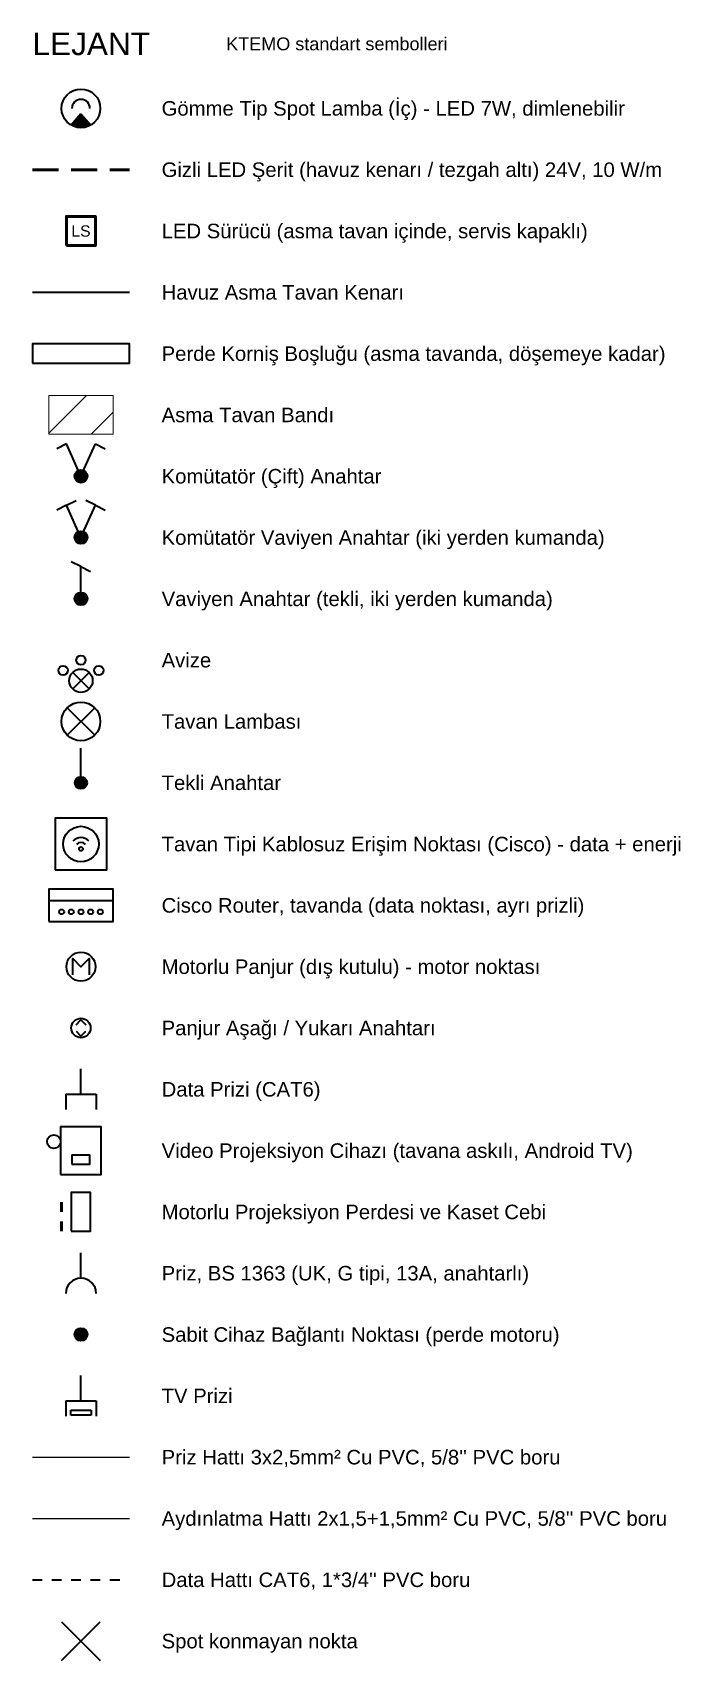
# Model space of a CAD drawing. Header units: centimetres. Extents: x 104975 to 122481, y -80380 to -76628.
# Drawn here: x 108000 to 108402, y -79962 to -78953 of the extents above; entities that cross this region are included whole.
import ezdxf
from ezdxf.enums import TextEntityAlignment as Align

# ---------------------------------------------------------------- set-up
doc = ezdxf.new("R2010")
doc.units = ezdxf.units.CM
doc.linetypes.add('VK_DATA', pattern=[12, 6, -6])
doc.linetypes.add('VK_LED', pattern=[24, 16, -8])
for name, color, linetype, lineweight in [('VK_ANAHTAR', 1, 'Continuous', 35), ('VK_ASMA_TAVAN', 6, 'Continuous', 35), ('VK_ASMA_TAVAN_TARAMA', 8, 'Continuous', 13), ('VK_AYDINLATMA_HATTI', 1, 'Continuous', 25), ('VK_DATA', 140, 'Continuous', 35), ('VK_KORNIS', 30, 'Continuous', 35), ('VK_LED', 5, 'Continuous', 50), ('VK_PANJUR', 40, 'Continuous', 35), ('VK_PRIZ', 3, 'Continuous', 35), ('VK_PRIZ_HATTI', 3, 'Continuous', 25), ('VK_PROJEKSIYON', 4, 'Continuous', 35), ('VK_SPOT', 1, 'Continuous', 35), ('VK_YAZI', 7, 'Continuous', 18)]:
    doc.layers.add(name, color=color, linetype=linetype, lineweight=lineweight)
doc.styles.add('VK', font='arial.ttf')

# ---------------------------------------------------------------- blocks, each defined once
blk = doc.blocks.new('VK_spot')
at = {"ltscale": 30}
blk.add_hatch(color=256, dxfattribs=at).paths.add_polyline_path([(0, -3.3), (-6.1, -10.3, 0.275294), (6.1, -10.3)])
for q in [(-6.1, -10.3), (6.1, -10.3)]:
    blk.add_line((0, -3.3), q, dxfattribs=at)
blk.add_circle((0, 0), 12, dxfattribs=at)
blk.add_arc((0, 0), 5.6, 0, 180, dxfattribs=at)
blk = doc.blocks.new('VK_double')
h = blk.add_hatch(color=7)
edge = h.paths.add_edge_path()
edge.add_arc((0, 0), 4, 0, 360)
for p, q in [((-9, 20), (-15, 17)), ((0, 0), (-9, 20)), ((0, 0), (9, 20)), ((9, 20), (15, 17))]:
    blk.add_line(p, q)
blk.add_circle((0, 0), 4)
blk = doc.blocks.new('VK_dvav')
h = blk.add_hatch(color=7)
edge = h.paths.add_edge_path()
edge.add_arc((0, 0), 4, 0, 360)
for p, q in [((-9, 20), (-3, 23)), ((9, 20), (3, 23)), ((-9, 20), (-15, 17)), ((0, 0), (-9, 20)), ((0, 0), (9, 20)), ((9, 20), (15, 17))]:
    blk.add_line(p, q)
blk.add_circle((0, 0), 4)
blk = doc.blocks.new('VK_vav')
h = blk.add_hatch(color=7)
edge = h.paths.add_edge_path()
edge.add_arc((0, 0), 4, 0, 360)
for p, q in [((0, 20), (-6, 23)), ((0, 0), (0, 20)), ((0, 20), (6, 17))]:
    blk.add_line(p, q)
blk.add_circle((0, 0), 4)
blk = doc.blocks.new('VK_chandelier')
at = {"ltscale": 0.8}
for p, q in [((-7.3, -10.9), (7.3, -25.5)), ((-7.3, -25.5), (7.3, -10.9))]:
    blk.add_line(p, q, dxfattribs=at)
for centre in [(0, 0), (-15.8, -9.1), (15.8, -9.1)]:
    blk.add_circle(centre, 4.12, dxfattribs=at)
blk.add_circle((0, -18.2), 10.3)
blk = doc.blocks.new('VK_ceiling')
for p, q in [((-8.5, -8.5), (8.5, 8.5)), ((-8.5, 8.5), (8.5, -8.5))]:
    blk.add_line(p, q)
blk.add_circle((0, 0), 12)
blk = doc.blocks.new('VK_switch')
blk.add_hatch(color=256).paths.add_polyline_path([(2.7, 2.7, 1), (-2.7, -2.7, 1)])
blk.add_line((0, 3.8), (0, 21.4))
blk.add_circle((0, 0), 3.78)
blk = doc.blocks.new('VK_ap')
blk.add_lwpolyline([(-16, -16), (16, -16), (16, 16), (-16, 16)], close=True)
for centre, radius in [((0, 0), 11), ((0, -3), 1.2)]:
    blk.add_circle(centre, radius)
for radius in [7, 4]:
    blk.add_arc((0, -3), radius, 45, 135)
blk = doc.blocks.new('VK_router')
blk.add_line((-20, 3), (20, 3))
blk.add_lwpolyline([(-20, -10), (20, -10), (20, 10), (-20, 10)], close=True)
for centre in [(-12, -4), (-6, -4), (0, -4), (6, -4), (12, -4)]:
    blk.add_circle(centre, 1.5)
blk = doc.blocks.new('VK_motor')
blk.add_lwpolyline([(-5, -5), (-5, 5), (0, 0), (5, 5), (5, -5)])
blk.add_circle((0, 0), 9)
blk = doc.blocks.new('VK_updown')
for points in [[(-3, 2), (0, 5), (3, 2)], [(-3, -2), (0, -5), (3, -2)]]:
    blk.add_lwpolyline(points)
blk.add_circle((0, 0), 6)
blk = doc.blocks.new('VK_data')
for p, q in [((0, -3.1), (0, 12.6)), ((-9.4, -3.1), (9.5, -3.1)), ((-9.4, -3.1), (-9.4, -12.6)), ((9.5, -3.1), (9.5, -12.6))]:
    blk.add_line(p, q)
blk = doc.blocks.new('VK_projector')
for points in [[(-18, -21), (18, -21), (18, 21), (-18, 21)], [(-8, -12), (8, -12), (8, -4), (-8, -4)]]:
    blk.add_lwpolyline(points, close=True)
blk.add_circle((-24, 8), 6)
blk = doc.blocks.new('VK_socket')
blk.add_line((0, -3.15), (0, 12.6))
blk.add_arc((0, -12.6), 9.45, 0, 180)
blk = doc.blocks.new('VK_device')
blk.add_hatch(color=256).paths.add_polyline_path([(4, 0, 1), (-4, 0, 1)])
blk.add_circle((0, 0), 4)
blk = doc.blocks.new('VK_tv')
for p, q in [((0, -3.1), (0, 12.6)), ((-9.4, -3.1), (9.5, -3.1)), ((-9.4, -3.1), (-9.4, -12.6)), ((-6.3, -8.8), (6.3, -8.8)), ((-6.3, -11.9), (-6.3, -8.8)), ((6.3, -8.8), (6.3, -11.9)), ((9.5, -3.1), (9.5, -12.6)), ((6.3, -11.9), (-6.3, -11.9))]:
    blk.add_line(p, q)

msp = doc.modelspace()

# ---------------------------------------------------------------- hatches: boundary and pattern name
at = {"layer": 'VK_ASMA_TAVAN_TARAMA'}
h = msp.add_hatch(dxfattribs=at)
h.set_pattern_fill('ANSI31', scale=6)
h.paths.add_polyline_path([(108010, -79202), (108050, -79202), (108050, -79178), (108010, -79178)])

# ---------------------------------------------------------------- linework, layer by layer
at = {"layer": 'VK_ASMA_TAVAN'}
msp.add_line((108000, -79114), (108060, -79114), dxfattribs=at)
at = {"layer": 'VK_ASMA_TAVAN_TARAMA'}
msp.add_lwpolyline([(108010, -79202), (108050, -79202), (108050, -79178), (108010, -79178)], close=True, dxfattribs=at)
at = {"layer": 'VK_AYDINLATMA_HATTI'}
msp.add_line((108000, -79874), (108060, -79874), dxfattribs=at)
at = {"layer": 'VK_DATA', "linetype": 'VK_DATA'}
msp.add_line((108000, -79912), (108060, -79912), dxfattribs=at)
at = {"layer": 'VK_KORNIS'}
msp.add_lwpolyline([(108000, -79158), (108060, -79158), (108060, -79146), (108000, -79146)], close=True, dxfattribs=at)
at = {"layer": 'VK_LED', "linetype": 'VK_LED'}
msp.add_line((108000, -79038), (108060, -79038), dxfattribs=at)
at = {"layer": 'VK_LED'}
msp.add_lwpolyline([(108021, -79085), (108039, -79085), (108039, -79067), (108021, -79067)], close=True, dxfattribs=at)
at = {"layer": 'VK_PRIZ_HATTI'}
msp.add_line((108000, -79836), (108060, -79836), dxfattribs=at)
at = {"layer": 'VK_PROJEKSIYON', "linetype": 'VK_DATA', "lineweight": 50}
msp.add_line((108018, -79696), (108018, -79672), dxfattribs=at)
at = {"layer": 'VK_PROJEKSIYON'}
msp.add_lwpolyline([(108024, -79696), (108036, -79696), (108036, -79672), (108024, -79672)], close=True, dxfattribs=at)
at = {"layer": 'VK_SPOT'}
for p, q in [((108018, -79962), (108042, -79938)), ((108018, -79938), (108042, -79962))]:
    msp.add_line(p, q, dxfattribs=at)

# ---------------------------------------------------------------- block references
at = {"layer": 'VK_ANAHTAR'}
for name, p in [('VK_double', (108030, -79228)), ('VK_dvav', (108030, -79266)), ('VK_vav', (108030, -79304)), ('VK_switch', (108030, -79418))]:
    msp.add_blockref(name, p, dxfattribs=at)
at = {"layer": 'VK_DATA'}
for name, p in [('VK_ap', (108030, -79456)), ('VK_router', (108030, -79494)), ('VK_data', (108030, -79608))]:
    msp.add_blockref(name, p, dxfattribs=at)
at = {"layer": 'VK_PANJUR'}
for name, p in [('VK_motor', (108030, -79532)), ('VK_updown', (108030, -79570))]:
    msp.add_blockref(name, p, dxfattribs=at)
at = {"layer": 'VK_PRIZ'}
for name, p in [('VK_socket', (108030, -79722)), ('VK_device', (108030, -79760)), ('VK_tv', (108030, -79798))]:
    msp.add_blockref(name, p, dxfattribs=at)
at = {"layer": 'VK_PROJEKSIYON', "xscale": 0.7, "yscale": 0.7}
msp.add_blockref('VK_projector', (108030, -79646), dxfattribs=at)
at = {"layer": 'VK_SPOT'}
for name, p in [('VK_spot', (108030, -79000)), ('VK_ceiling', (108030, -79380))]:
    msp.add_blockref(name, p, dxfattribs=at)
at = {"layer": 'VK_SPOT', "xscale": 0.7, "yscale": 0.7}
msp.add_blockref('VK_chandelier', (108030, -79342), dxfattribs=at)

# ---------------------------------------------------------------- texts
at = {"layer": 'VK_YAZI', "style": 'VK'}
for s, height, p in [('LEJANT', 14, (108000, -78960)), ('KTEMO standart sembolleri', 8, (108120, -78960)), ('Gömme Tip Spot Lamba (İç) - LED 7W, dimlenebilir', 9, (108080, -79000)), ('Gizli LED Şerit (havuz kenarı / tezgah altı) 24V, 10 W/m', 9, (108080, -79038)), ('LED Sürücü (asma tavan içinde, servis kapaklı)', 9, (108080, -79076)), ('Havuz Asma Tavan Kenarı', 9, (108080, -79114)), ('Perde Korniş Boşluğu (asma tavanda, döşemeye kadar)', 9, (108080, -79152)), ('Asma Tavan Bandı', 9, (108080, -79190)), ('Komütatör (Çift) Anahtar', 9, (108080, -79228)), ('Komütatör Vaviyen Anahtar (iki yerden kumanda)', 9, (108080, -79266)), ('Vaviyen Anahtar (tekli, iki yerden kumanda)', 9, (108080, -79304)), ('Avize', 9, (108080, -79342)), ('Tavan Lambası', 9, (108080, -79380)), ('Tekli Anahtar', 9, (108080, -79418)), ('Tavan Tipi Kablosuz Erişim Noktası (Cisco) - data + enerji', 9, (108080, -79456)), ('Cisco Router, tavanda (data noktası, ayrı prizli)', 9, (108080, -79494)), ('Motorlu Panjur (dış kutulu) - motor noktası', 9, (108080, -79532)), ('Panjur Aşağı / Yukarı Anahtarı', 9, (108080, -79570)), ('Data Prizi (CAT6)', 9, (108080, -79608)), ('Video Projeksiyon Cihazı (tavana askılı, Android TV)', 9, (108080, -79646)), ('Motorlu Projeksiyon Perdesi ve Kaset Cebi', 9, (108080, -79684)), ('Priz, BS 1363 (UK, G tipi, 13A, anahtarlı)', 9, (108080, -79722)), ('Sabit Cihaz Bağlantı Noktası (perde motoru)', 9, (108080, -79760)), ('TV Prizi', 9, (108080, -79798)), ("Priz Hattı 3x2,5mm² Cu PVC, 5/8'' PVC boru", 9, (108080, -79836)), ("Aydınlatma Hattı 2x1,5+1,5mm² Cu PVC, 5/8'' PVC boru", 9, (108080, -79874)), ("Data Hattı CAT6, 1*3/4'' PVC boru", 9, (108080, -79912)), ('Spot konmayan nokta', 9, (108080, -79950))]:
    msp.add_text(s, height=height, dxfattribs=at).set_placement(p, align=Align.MIDDLE_LEFT)
msp.add_text('LS', height=7, dxfattribs=at).set_placement((108030, -79076), align=Align.MIDDLE_CENTER)

doc.saveas('drawing.dxf')
